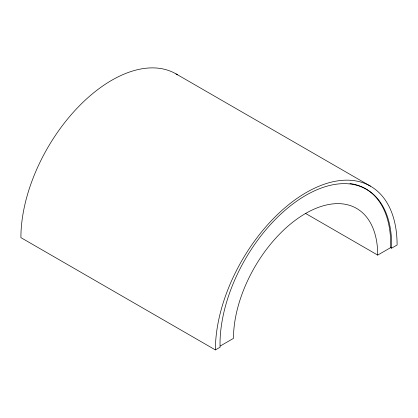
<?xml version="1.0" encoding="UTF-8"?>
<svg xmlns="http://www.w3.org/2000/svg" width="418" height="418" viewBox="0 0 418 418"><rect width="100%" height="100%" fill="white"/><g stroke="black" fill="none" stroke-linecap="round" stroke-linejoin="round"><path stroke-width="0.63" d="M220.223 346.026L233.474 338.376A101.997 58.891 -60 0 1 305.6 213.457A101.997 58.891 -60 0 1 377.72 255.095L390.652 247.628L391.598 248.177L397.1 245A128.493 74.185 -60 0 0 306.242 192.541A128.493 74.185 -60 0 0 215.385 349.913L20.9 237.628A128.493 74.185 -60 0 1 78.046 107.212A128.493 74.185 -60 0 1 177.598 74.864M215.385 349.913L220.067 347.212A121.361 70.067 -60 0 1 305.83 195.337A121.361 70.067 -60 0 1 391.598 248.177M176.004 73.897L370.489 186.182M305.453 213.373L377.72 255.095M349.95 183.533A121.361 70.067 -60 0 1 390.652 247.628"/></g></svg>
